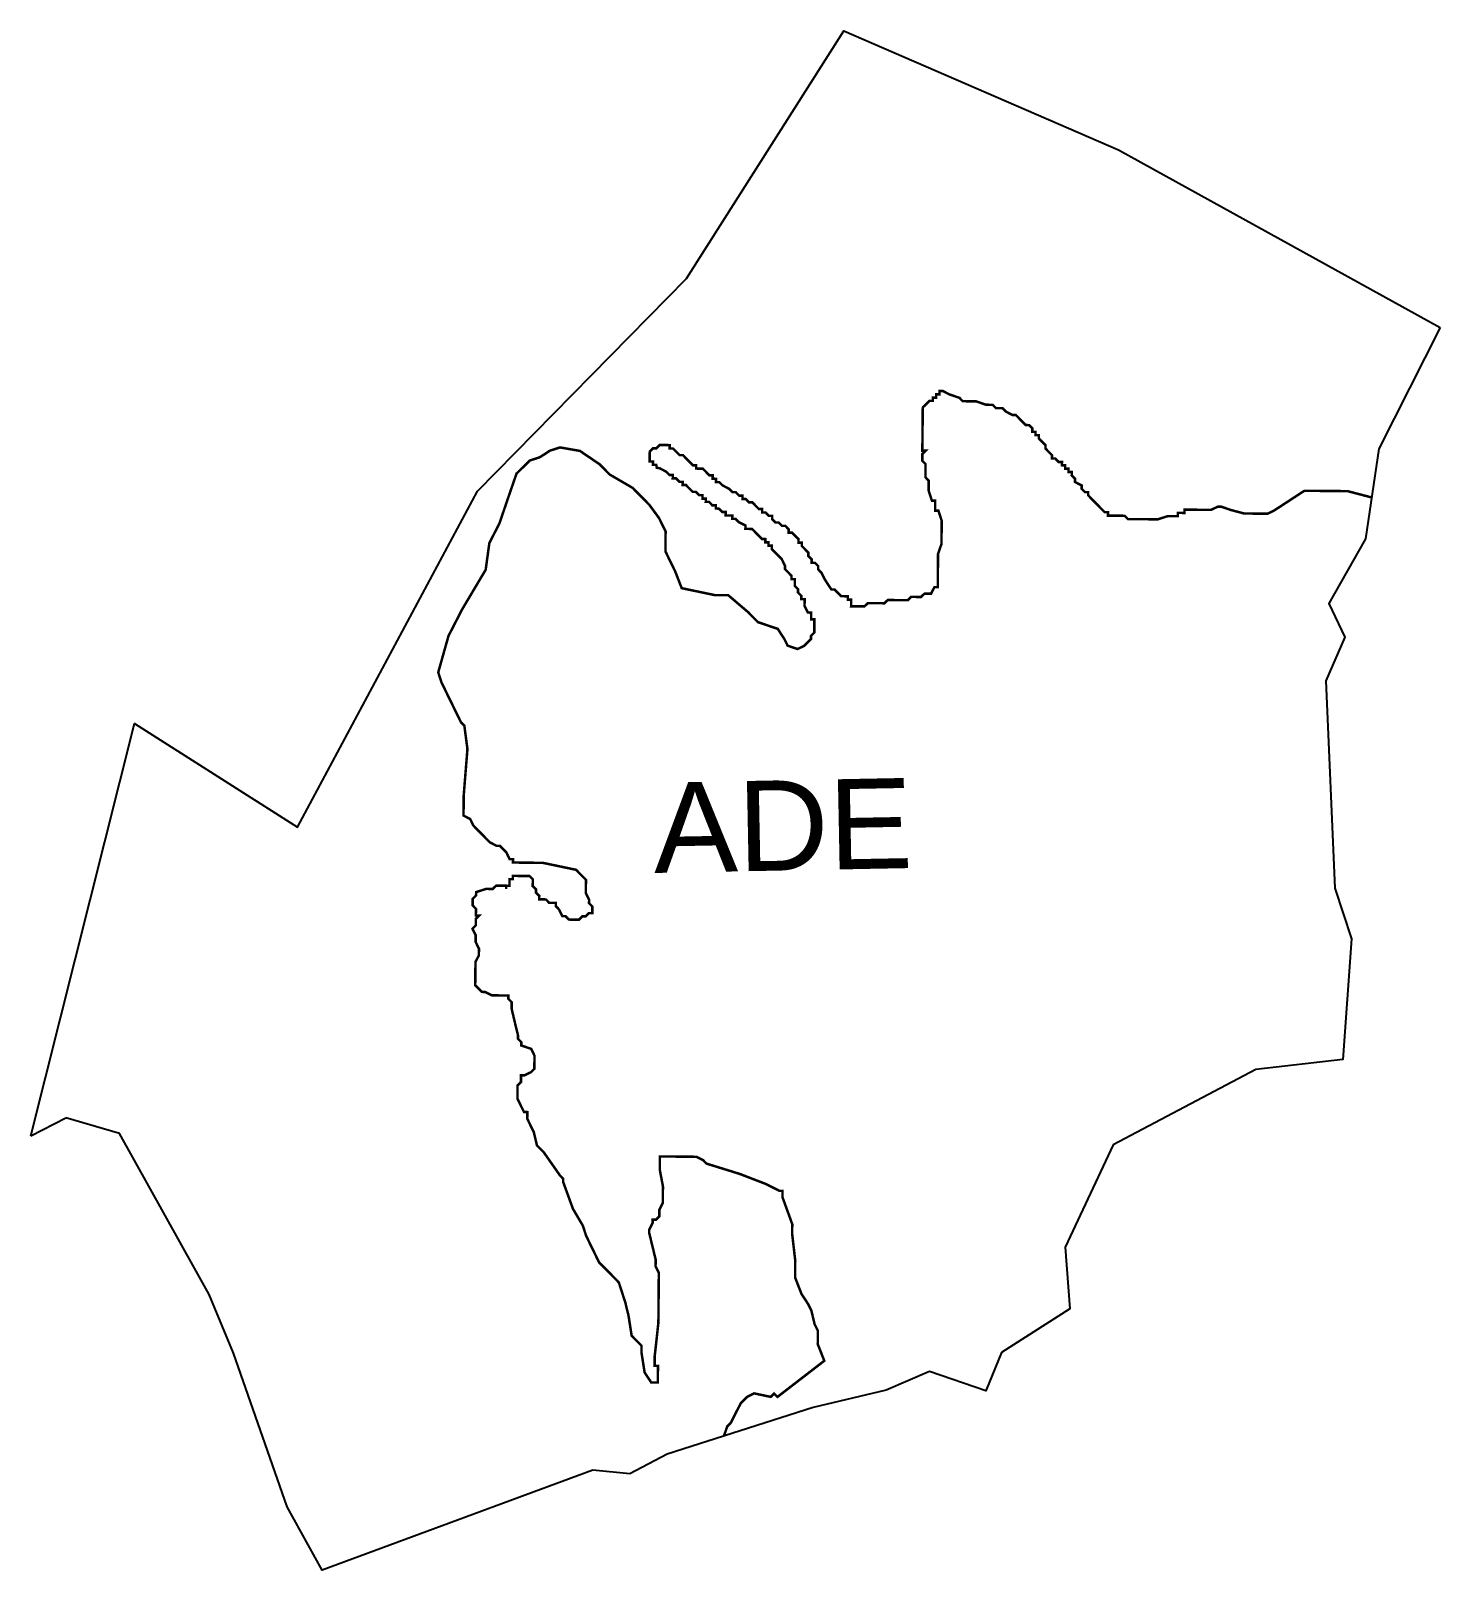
# Model space of a CAD drawing. Header units: metres. Extents: x 295202 to 296901, y 1978172 to 1980028.
import ezdxf

# ---------------------------------------------------------------- set-up
doc = ezdxf.new("R2010")
doc.units = ezdxf.units.M
for name, color, linetype in [('HAZARDS LINE', 1, 'Continuous'), ('village', 3, 'Continuous'), ('VILLAGE NAME', 250, 'Continuous')]:
    doc.layers.add(name, color=color, linetype=linetype)
doc.styles.get("Standard").update_dxf_attribs({"font": 'simplex.shx'})

msp = doc.modelspace()

# ---------------------------------------------------------------- linework, layer by layer
at = {"layer": 'HAZARDS LINE', "lineweight": 18}
msp.add_lwpolyline([(296037.6, 1978333.8, 3.01, 3.01, 0), (296041.5, 1978345.2, 3.01, 3.01, 0), (296045.6, 1978349.2, 3.01, 3.01, 0), (296057.8, 1978373.1, 3.01, 3.01, 0), (296065.9, 1978381.1, 3.01, 3.01, 0), (296073.9, 1978385, 3.01, 3.01, 0), (296093.9, 1978380.8, 3.01, 3.01, 0), (296098, 1978384.8, 3.01, 3.01, 0), (296102, 1978380.7, 3.01, 3.01, 0), (296158.5, 1978424.3, 3.01, 3.01, 0), (296150.6, 1978444.4, 3.01, 3.01, 0), (296150.8, 1978460.5, 3.01, 3.01, 0), (296146.8, 1978468.5, 3.01, 3.01, 0), (296143, 1978484.6, 3.01, 3.01, 0), (296139.1, 1978492.6, 3.01, 3.01, 0), (296131.1, 1978504.7, 3.01, 3.01, 0), (296123.3, 1978524.8, 3.01, 3.01, 0), (296123.5, 1978544.9, 3.01, 3.01, 0), (296119.8, 1978577, 3.01, 3.01, 0), (296119.9, 1978589, 3.01, 3.01, 0), (296108.2, 1978621.2, 3.01, 3.01, 0), (296108.2, 1978629.2, 3.01, 3.01, 0), (296104.2, 1978629.3, 3.01, 3.01, 0), (296088.3, 1978637.4, 3.01, 3.01, 0), (296056.3, 1978649.7, 3.01, 3.01, 0), (296016.4, 1978662.1, 3.01, 3.01, 0), (296012.4, 1978666.2, 3.01, 3.01, 0), (296004.4, 1978670.3, 3.01, 3.01, 0), (295960.3, 1978670.7, 3.01, 3.01, 0), (295960.2, 1978654.6, 3.01, 3.01, 0), (295964, 1978634.5, 3.01, 3.01, 0), (295963.8, 1978614.5, 3.01, 3.01, 0), (295959.7, 1978606.5, 3.01, 3.01, 0), (295959.7, 1978598.5, 3.01, 3.01, 0), (295955.6, 1978594.5, 3.01, 3.01, 0), (295951.6, 1978594.6, 3.01, 3.01, 0), (295951.6, 1978590.6, 3.01, 3.01, 0), (295947.5, 1978582.6, 3.01, 3.01, 0), (295947.4, 1978578.6, 3.01, 3.01, 0), (295955.2, 1978546.4, 3.01, 3.01, 0), (295955.1, 1978538.4, 3.01, 3.01, 0), (295959, 1978530.4, 3.01, 3.01, 0), (295958.5, 1978470.2, 3.01, 3.01, 0), (295954.1, 1978430.2, 3.01, 3.01, 0), (295954, 1978418.2, 3.01, 3.01, 0), (295958, 1978418.1, 3.01, 3.01, 0), (295957.8, 1978398.1, 3.01, 3.01, 0), (295949.8, 1978398.2, 3.01, 3.01, 0), (295941.9, 1978410.3, 3.01, 3.01, 0), (295938.1, 1978434.3, 3.01, 3.01, 0), (295938.2, 1978442.4, 3.01, 3.01, 0), (295926.3, 1978454.5, 3.01, 3.01, 0), (295922.5, 1978478.6, 3.01, 3.01, 0), (295918.6, 1978494.7, 3.01, 3.01, 0), (295910.8, 1978518.8, 3.01, 3.01, 0), (295902.9, 1978526.9, 3.01, 3.01, 0), (295887, 1978543, 3.01, 3.01, 0), (295879.1, 1978559.2, 3.01, 3.01, 0), (295875.2, 1978567.2, 3.01, 3.01, 0), (295871.3, 1978575.3, 3.01, 3.01, 0), (295867.4, 1978587.3, 3.01, 3.01, 0), (295855.5, 1978607.5, 3.01, 3.01, 0), (295843.8, 1978639.7, 3.01, 3.01, 0), (295843.8, 1978643.7, 3.01, 3.01, 0), (295839.9, 1978647.7, 3.01, 3.01, 0), (295820.1, 1978676, 3.01, 3.01, 0), (295812.1, 1978684, 3.01, 3.01, 0), (295808.3, 1978700.1, 3.01, 3.01, 0), (295804.3, 1978708.2, 3.01, 3.01, 0), (295800.4, 1978716.2, 3.01, 3.01, 0), (295800.5, 1978724.2, 3.01, 3.01, 0), (295796.5, 1978724.3, 3.01, 3.01, 0), (295792.5, 1978732.3, 3.01, 3.01, 0), (295788.6, 1978740.4, 3.01, 3.01, 0), (295788.7, 1978756.4, 3.01, 3.01, 0), (295792.8, 1978760.4, 3.01, 3.01, 0), (295792.9, 1978768.4, 3.01, 3.01, 0), (295796.9, 1978768.4, 3.01, 3.01, 0), (295804.9, 1978772.3, 3.01, 3.01, 0), (295809, 1978776.3, 3.01, 3.01, 0), (295809.1, 1978792.3, 3.01, 3.01, 0), (295805.2, 1978800.4, 3.01, 3.01, 0), (295793.2, 1978804.5, 3.01, 3.01, 0), (295793.2, 1978808.5, 3.01, 3.01, 0), (295789.3, 1978812.5, 3.01, 3.01, 0), (295789.3, 1978816.5, 3.01, 3.01, 0), (295785.4, 1978832.6, 3.01, 3.01, 0), (295781.6, 1978848.7, 3.01, 3.01, 0), (295781.6, 1978856.7, 3.01, 3.01, 0), (295777.7, 1978860.7, 3.01, 3.01, 0), (295777.7, 1978864.8, 3.01, 3.01, 0), (295757.7, 1978864.9, 3.01, 3.01, 0), (295749.7, 1978869, 3.01, 3.01, 0), (295745.7, 1978869.1, 3.01, 3.01, 0), (295741.7, 1978873.1, 3.01, 3.01, 0), (295737.7, 1978877.1, 3.01, 3.01, 0), (295738, 1978905.2, 3.01, 3.01, 0), (295742.1, 1978913.2, 3.01, 3.01, 0), (295742.2, 1978921.2, 3.01, 3.01, 0), (295738.2, 1978929.3, 3.01, 3.01, 0), (295738.3, 1978937.3, 3.01, 3.01, 0), (295734.4, 1978945.3, 3.01, 3.01, 0), (295738.4, 1978949.3, 3.01, 3.01, 0), (295738.5, 1978957.3, 3.01, 3.01, 0), (295742.5, 1978961.3, 3.01, 3.01, 0), (295738.5, 1978961.3, 3.01, 3.01, 0), (295738.6, 1978969.3, 3.01, 3.01, 0), (295734.6, 1978973.4, 3.01, 3.01, 0), (295734.7, 1978981.4, 3.01, 3.01, 0), (295738.7, 1978985.4, 3.01, 3.01, 0), (295738.8, 1978989.4, 3.01, 3.01, 0), (295750.8, 1978993.3, 3.01, 3.01, 0), (295758.8, 1978993.2, 3.01, 3.01, 0), (295762.9, 1978997.2, 3.01, 3.01, 0), (295774.9, 1978997.1, 3.01, 3.01, 0), (295774.9, 1978993.1, 3.01, 3.01, 0), (295774.9, 1978997.1, 3.01, 3.01, 0), (295778.9, 1978997, 3.01, 3.01, 0), (295779, 1979005.1, 3.01, 3.01, 0), (295783, 1979005, 3.01, 3.01, 0), (295783, 1979009, 3.01, 3.01, 0), (295803.1, 1979008.8, 3.01, 3.01, 0), (295807.1, 1979004.8, 3.01, 3.01, 0), (295807, 1978996.8, 3.01, 3.01, 0), (295811, 1978992.7, 3.01, 3.01, 0), (295810.9, 1978988.7, 3.01, 3.01, 0), (295814.9, 1978984.7, 3.01, 3.01, 0), (295814.8, 1978980.7, 3.01, 3.01, 0), (295822.9, 1978980.6, 3.01, 3.01, 0), (295826.8, 1978976.6, 3.01, 3.01, 0), (295834.9, 1978976.5, 3.01, 3.01, 0), (295834.8, 1978972.5, 3.01, 3.01, 0), (295838.8, 1978968.4, 3.01, 3.01, 0), (295842.7, 1978960.4, 3.01, 3.01, 0), (295846.7, 1978960.3, 3.01, 3.01, 0), (295850.7, 1978956.3, 3.01, 3.01, 0), (295862.7, 1978956.2, 3.01, 3.01, 0), (295866.8, 1978960.2, 3.01, 3.01, 0), (295870.8, 1978960.1, 3.01, 3.01, 0), (295874.8, 1978964.1, 3.01, 3.01, 0), (295878.8, 1978964.1, 3.01, 3.01, 0), (295878.9, 1978972.1, 3.01, 3.01, 0), (295874.9, 1978976.1, 3.01, 3.01, 0), (295875, 1978980.1, 3.01, 3.01, 0), (295871, 1978988.2, 3.01, 3.01, 0), (295871.2, 1979004.2, 3.01, 3.01, 0), (295867.2, 1979008.3, 3.01, 3.01, 0), (295863.2, 1979012.3, 3.01, 3.01, 0), (295859.3, 1979016.3, 3.01, 3.01, 0), (295819.3, 1979024.7, 3.01, 3.01, 0), (295783.2, 1979025.1, 3.01, 3.01, 0), (295783.2, 1979029.1, 3.01, 3.01, 0), (295779.2, 1979029.1, 3.01, 3.01, 0), (295775.3, 1979037.2, 3.01, 3.01, 0), (295771.3, 1979041.2, 3.01, 3.01, 0), (295767.3, 1979045.3, 3.01, 3.01, 0), (295763.3, 1979045.3, 3.01, 3.01, 0), (295755.4, 1979049.4, 3.01, 3.01, 0), (295751.4, 1979053.4, 3.01, 3.01, 0), (295743.4, 1979061.5, 3.01, 3.01, 0), (295739.5, 1979065.5, 3.01, 3.01, 0), (295735.5, 1979069.6, 3.01, 3.01, 0), (295731.6, 1979077.6, 3.01, 3.01, 0), (295723.6, 1979081.7, 3.01, 3.01, 0), (295723.8, 1979105.8, 3.01, 3.01, 0), (295728.3, 1979161.9, 3.01, 3.01, 0), (295724.6, 1979190, 3.01, 3.01, 0), (295720.6, 1979194, 3.01, 3.01, 0), (295697, 1979242.3, 3.01, 3.01, 0), (295693.1, 1979254.4, 3.01, 3.01, 0), (295705.5, 1979298.4, 3.01, 3.01, 0), (295721.9, 1979330.3, 3.01, 3.01, 0), (295750.3, 1979378.1, 3.01, 3.01, 0), (295754.7, 1979410.2, 3.01, 3.01, 0), (295766.9, 1979434.1, 3.01, 3.01, 0), (295779.2, 1979470.1, 3.01, 3.01, 0), (295787.5, 1979494.1, 3.01, 3.01, 0), (295803.7, 1979509.9, 3.01, 3.01, 0), (295815.7, 1979513.8, 3.01, 3.01, 0), (295827.8, 1979521.7, 3.01, 3.01, 0), (295839.9, 1979525.6, 3.01, 3.01, 0), (295863.9, 1979521.4, 3.01, 3.01, 0), (295887.8, 1979505.2, 3.01, 3.01, 0), (295899.7, 1979493, 3.01, 3.01, 0), (295927.6, 1979476.7, 3.01, 3.01, 0), (295935.6, 1979468.6, 3.01, 3.01, 0), (295947.5, 1979456.5, 3.01, 3.01, 0), (295959.3, 1979440.4, 3.01, 3.01, 0), (295967.2, 1979424.3, 3.01, 3.01, 0), (295967, 1979400.2, 3.01, 3.01, 0), (295978.8, 1979376, 3.01, 3.01, 0), (295986.6, 1979355.9, 3.01, 3.01, 0), (296026.6, 1979347.5, 3.01, 3.01, 0), (296042.7, 1979347.4, 3.01, 3.01, 0), (296066.5, 1979327.1, 3.01, 3.01, 0), (296078.4, 1979315, 3.01, 3.01, 0), (296102.4, 1979306.8, 3.01, 3.01, 0), (296110.3, 1979294.7, 3.01, 3.01, 0), (296114.3, 1979286.6, 3.01, 3.01, 0), (296126.2, 1979282.5, 3.01, 3.01, 0), (296134.3, 1979286.4, 3.01, 3.01, 0), (296138.3, 1979290.4, 3.01, 3.01, 0), (296142.4, 1979294.4, 3.01, 3.01, 0), (296142.4, 1979298.4, 3.01, 3.01, 0), (296146.5, 1979302.4, 3.01, 3.01, 0), (296146.6, 1979318.4, 3.01, 3.01, 0), (296142.6, 1979318.4, 3.01, 3.01, 0), (296142.7, 1979326.4, 3.01, 3.01, 0), (296138.7, 1979326.5, 3.01, 3.01, 0), (296134.7, 1979334.5, 3.01, 3.01, 0), (296134.8, 1979342.5, 3.01, 3.01, 0), (296130.8, 1979342.6, 3.01, 3.01, 0), (296130.8, 1979346.6, 3.01, 3.01, 0), (296126.9, 1979350.6, 3.01, 3.01, 0), (296126.9, 1979354.6, 3.01, 3.01, 0), (296122.9, 1979358.7, 3.01, 3.01, 0), (296123, 1979366.7, 3.01, 3.01, 0), (296119, 1979366.7, 3.01, 3.01, 0), (296119, 1979370.8, 3.01, 3.01, 0), (296115.1, 1979374.8, 3.01, 3.01, 0), (296111.1, 1979378.8, 3.01, 3.01, 0), (296111.1, 1979382.9, 3.01, 3.01, 0), (296107.2, 1979390.9, 3.01, 3.01, 0), (296103.2, 1979395, 3.01, 3.01, 0), (296099.3, 1979399, 3.01, 3.01, 0), (296095.3, 1979403, 3.01, 3.01, 0), (296095.3, 1979407.1, 3.01, 3.01, 0), (296091.3, 1979407.1, 3.01, 3.01, 0), (296091.3, 1979411.1, 3.01, 3.01, 0), (296087.3, 1979411.1, 3.01, 3.01, 0), (296087.4, 1979415.1, 3.01, 3.01, 0), (296083.4, 1979415.2, 3.01, 3.01, 0), (296079.4, 1979419.2, 3.01, 3.01, 0), (296075.4, 1979423.3, 3.01, 3.01, 0), (296071.5, 1979427.3, 3.01, 3.01, 0), (296063.4, 1979427.4, 3.01, 3.01, 0), (296063.5, 1979431.4, 3.01, 3.01, 0), (296055.5, 1979435.5, 3.01, 3.01, 0), (296051.5, 1979439.5, 3.01, 3.01, 0), (296047.5, 1979439.6, 3.01, 3.01, 0), (296047.6, 1979443.6, 3.01, 3.01, 0), (296039.5, 1979443.6, 3.01, 3.01, 0), (296039.6, 1979447.7, 3.01, 3.01, 0), (296035.6, 1979447.7, 3.01, 3.01, 0), (296031.6, 1979451.7, 3.01, 3.01, 0), (296027.9, 1979452, 3.01, 3.01, 0), (296027.6, 1979455.8, 3.01, 3.01, 0), (296023.6, 1979455.8, 3.01, 3.01, 0), (296019.6, 1979459.9, 3.01, 3.01, 0), (296015.6, 1979459.9, 3.01, 3.01, 0), (296015.7, 1979463.9, 3.01, 3.01, 0), (296011.7, 1979463.9, 3.01, 3.01, 0), (296011.7, 1979468, 3.01, 3.01, 0), (296007.7, 1979468, 3.01, 3.01, 0), (296003.7, 1979472, 3.01, 3.01, 0), (295999.7, 1979472.1, 3.01, 3.01, 0), (295995.7, 1979476.1, 3.01, 3.01, 0), (295991.8, 1979480.2, 3.01, 3.01, 0), (295987.8, 1979480.2, 3.01, 3.01, 0), (295987.8, 1979484.2, 3.01, 3.01, 0), (295983.8, 1979484.2, 3.01, 3.01, 0), (295979.8, 1979488.3, 3.01, 3.01, 0), (295975.8, 1979488.3, 3.01, 3.01, 0), (295975.9, 1979492.3, 3.01, 3.01, 0), (295971.8, 1979492.4, 3.01, 3.01, 0), (295967.9, 1979496.4, 3.01, 3.01, 0), (295959.9, 1979500.5, 3.01, 3.01, 0), (295956.6, 1979501.1, 3.01, 3.01, 0), (295955.9, 1979504.5, 3.01, 3.01, 0), (295951.9, 1979504.6, 3.01, 3.01, 0), (295952, 1979508.6, 3.01, 3.01, 0), (295947.9, 1979508.6, 3.01, 3.01, 0), (295948.1, 1979520.6, 3.01, 3.01, 0), (295952.1, 1979524.6, 3.01, 3.01, 0), (295956.1, 1979524.6, 3.01, 3.01, 0), (295960.2, 1979528.6, 3.01, 3.01, 0), (295972.2, 1979528.4, 3.01, 3.01, 0), (295972.1, 1979524.4, 3.01, 3.01, 0), (295976.1, 1979524.4, 3.01, 3.01, 0), (295980.1, 1979520.4, 3.01, 3.01, 0), (295984.1, 1979516.3, 3.01, 3.01, 0), (295988.1, 1979516.3, 3.01, 3.01, 0), (295992.1, 1979512.2, 3.01, 3.01, 0), (295996, 1979508.2, 3.01, 3.01, 0), (296000, 1979504.1, 3.01, 3.01, 0), (296004, 1979504.1, 3.01, 3.01, 0), (296004, 1979500.1, 3.01, 3.01, 0), (296012, 1979500, 3.01, 3.01, 0), (296016, 1979496, 3.01, 3.01, 0), (296019.9, 1979491.9, 3.01, 3.01, 0), (296023.9, 1979491.9, 3.01, 3.01, 0), (296023.9, 1979487.9, 3.01, 3.01, 0), (296027.9, 1979487.8, 3.01, 3.01, 0), (296027.9, 1979483.8, 3.01, 3.01, 0), (296031.9, 1979483.8, 3.01, 3.01, 0), (296035.9, 1979479.8, 3.01, 3.01, 0), (296043.8, 1979475.7, 3.01, 3.01, 0), (296047.8, 1979471.6, 3.01, 3.01, 0), (296051.8, 1979471.6, 3.01, 3.01, 0), (296055.8, 1979467.5, 3.01, 3.01, 0), (296059.8, 1979467.5, 3.01, 3.01, 0), (296059.8, 1979463.5, 3.01, 3.01, 0), (296063.8, 1979463.5, 3.01, 3.01, 0), (296067.7, 1979459.4, 3.01, 3.01, 0), (296071.7, 1979459.4, 3.01, 3.01, 0), (296075.7, 1979455.3, 3.01, 3.01, 0), (296079.7, 1979451.3, 3.01, 3.01, 0), (296083.7, 1979451.3, 3.01, 3.01, 0), (296083.7, 1979447.2, 3.01, 3.01, 0), (296087.7, 1979447.2, 3.01, 3.01, 0), (296091.6, 1979443.2, 3.01, 3.01, 0), (296095.6, 1979443.1, 3.01, 3.01, 0), (296095.6, 1979439.1, 3.01, 3.01, 0), (296099.6, 1979435.1, 3.01, 3.01, 0), (296103.6, 1979435, 3.01, 3.01, 0), (296107.6, 1979431, 3.01, 3.01, 0), (296111.6, 1979431, 3.01, 3.01, 0), (296115.5, 1979426.9, 3.01, 3.01, 0), (296115.5, 1979422.9, 3.01, 3.01, 0), (296119.5, 1979422.9, 3.01, 3.01, 0), (296123.5, 1979418.8, 3.01, 3.01, 0), (296127.5, 1979414.8, 3.01, 3.01, 0), (296127.4, 1979410.8, 3.01, 3.01, 0), (296131.4, 1979410.7, 3.01, 3.01, 0), (296131.4, 1979406.7, 3.01, 3.01, 0), (296135.4, 1979402.7, 3.01, 3.01, 0), (296139.3, 1979398.6, 3.01, 3.01, 0), (296139.3, 1979394.6, 3.01, 3.01, 0), (296143.3, 1979390.6, 3.01, 3.01, 0), (296143.2, 1979386.6, 3.01, 3.01, 0), (296147.2, 1979386.5, 3.01, 3.01, 0), (296151.2, 1979382.5, 3.01, 3.01, 0), (296151.2, 1979378.5, 3.01, 3.01, 0), (296155.1, 1979374.4, 3.01, 3.01, 0), (296159.1, 1979366.4, 3.01, 3.01, 0), (296167, 1979354.3, 3.01, 3.01, 0), (296171, 1979354.2, 3.01, 3.01, 0), (296175, 1979350.2, 3.01, 3.01, 0), (296178.9, 1979346.2, 3.01, 3.01, 0), (296186.9, 1979346.1, 3.01, 3.01, 0), (296186.9, 1979342.1, 3.01, 3.01, 0), (296190.9, 1979342, 3.01, 3.01, 0), (296190.8, 1979334, 3.01, 3.01, 0), (296206.9, 1979333.9, 3.01, 3.01, 0), (296210.9, 1979337.8, 3.01, 3.01, 0), (296231, 1979337.7, 3.01, 3.01, 0), (296235, 1979341.6, 3.01, 3.01, 0), (296259.1, 1979341.4, 3.01, 3.01, 0), (296263.1, 1979345.4, 3.01, 3.01, 0), (296275.1, 1979345.3, 3.01, 3.01, 0), (296279.2, 1979349.2, 3.01, 3.01, 0), (296287.2, 1979349.2, 3.01, 3.01, 0), (296291.3, 1979357.2, 3.01, 3.01, 0), (296295.3, 1979357.1, 3.01, 3.01, 0), (296295.6, 1979397.2, 3.01, 3.01, 0), (296299.8, 1979409.2, 3.01, 3.01, 0), (296300, 1979437.2, 3.01, 3.01, 0), (296296.1, 1979449.3, 3.01, 3.01, 0), (296292.1, 1979449.3, 3.01, 3.01, 0), (296292.2, 1979461.4, 3.01, 3.01, 0), (296288.2, 1979461.4, 3.01, 3.01, 0), (296284.3, 1979473.5, 3.01, 3.01, 0), (296284.4, 1979485.5, 3.01, 3.01, 0), (296280.5, 1979489.5, 3.01, 3.01, 0), (296280.6, 1979505.6, 3.01, 3.01, 0), (296276.6, 1979509.6, 3.01, 3.01, 0), (296276.7, 1979517.6, 3.01, 3.01, 0), (296280.7, 1979521.6, 3.01, 3.01, 0), (296276.7, 1979521.6, 3.01, 3.01, 0), (296277.2, 1979573.8, 3.01, 3.01, 0), (296285.3, 1979581.7, 3.01, 3.01, 0), (296289.3, 1979581.7, 3.01, 3.01, 0), (296289.3, 1979585.7, 3.01, 3.01, 0), (296293.4, 1979585.6, 3.01, 3.01, 0), (296293.4, 1979589.6, 3.01, 3.01, 0), (296297.4, 1979589.6, 3.01, 3.01, 0), (296297.4, 1979593.6, 3.01, 3.01, 0), (296301.4, 1979593.6, 3.01, 3.01, 0), (296309.4, 1979589.5, 3.01, 3.01, 0), (296321.4, 1979585.4, 3.01, 3.01, 0), (296325.4, 1979581.3, 3.01, 3.01, 0), (296341.4, 1979581.2, 3.01, 3.01, 0), (296353.4, 1979577.1, 3.01, 3.01, 0), (296361.4, 1979577, 3.01, 3.01, 0), (296365.4, 1979573, 3.01, 3.01, 0), (296373.4, 1979572.9, 3.01, 3.01, 0), (296377.4, 1979568.8, 3.01, 3.01, 0), (296385.4, 1979564.7, 3.01, 3.01, 0), (296389.4, 1979564.7, 3.01, 3.01, 0), (296393.3, 1979560.7, 3.01, 3.01, 0), (296397.3, 1979556.6, 3.01, 3.01, 0), (296401.3, 1979552.6, 3.01, 3.01, 0), (296405.3, 1979552.5, 3.01, 3.01, 0), (296409.3, 1979548.5, 3.01, 3.01, 0), (296409.2, 1979544.5, 3.01, 3.01, 0), (296413.2, 1979544.5, 3.01, 3.01, 0), (296413.2, 1979540.4, 3.01, 3.01, 0), (296417.2, 1979540.4, 3.01, 3.01, 0), (296417.2, 1979536.4, 3.01, 3.01, 0), (296425.1, 1979528.3, 3.01, 3.01, 0), (296425.1, 1979524.3, 3.01, 3.01, 0), (296429, 1979520.3, 3.01, 3.01, 0), (296433, 1979516.2, 3.01, 3.01, 0), (296433, 1979512.2, 3.01, 3.01, 0), (296437, 1979512.2, 3.01, 3.01, 0), (296441, 1979508.1, 3.01, 3.01, 0), (296445, 1979508.1, 3.01, 3.01, 0), (296444.9, 1979504.1, 3.01, 3.01, 0), (296448.9, 1979504, 3.01, 3.01, 0), (296448.9, 1979500, 3.01, 3.01, 0), (296452.9, 1979500, 3.01, 3.01, 0), (296452.9, 1979496, 3.01, 3.01, 0), (296456.9, 1979495.9, 3.01, 3.01, 0), (296456.8, 1979491.9, 3.01, 3.01, 0), (296460.8, 1979487.9, 3.01, 3.01, 0), (296460.8, 1979483.9, 3.01, 3.01, 0), (296468.7, 1979479.8, 3.01, 3.01, 0), (296468.7, 1979475.8, 3.01, 3.01, 0), (296472.7, 1979471.7, 3.01, 3.01, 0), (296476.7, 1979471.7, 3.01, 3.01, 0), (296476.7, 1979467.7, 3.01, 3.01, 0), (296484.6, 1979459.6, 3.01, 3.01, 0), (296488.6, 1979455.6, 3.01, 3.01, 0), (296492.5, 1979451.5, 3.01, 3.01, 0), (296496.5, 1979447.5, 3.01, 3.01, 0), (296500.5, 1979447.4, 3.01, 3.01, 0), (296500.5, 1979443.4, 3.01, 3.01, 0), (296520.5, 1979443.2, 3.01, 3.01, 0), (296524.5, 1979439.2, 3.01, 3.01, 0), (296560.6, 1979438.9, 3.01, 3.01, 0), (296572.6, 1979442.8, 3.01, 3.01, 0), (296584.6, 1979442.7, 3.01, 3.01, 0), (296584.7, 1979446.7, 3.01, 3.01, 0), (296592.7, 1979446.6, 3.01, 3.01, 0), (296592.7, 1979450.6, 3.01, 3.01, 0), (296624.8, 1979450.3, 3.01, 3.01, 0), (296632.9, 1979454.2, 3.01, 3.01, 0), (296636.9, 1979454.2, 3.01, 3.01, 0), (296648.8, 1979450.1, 3.01, 3.01, 0), (296664.8, 1979445.9, 3.01, 3.01, 0), (296692.9, 1979445.7, 3.01, 3.01, 0), (296700.9, 1979449.6, 3.01, 3.01, 0), (296737.2, 1979473.3, 3.01, 3.01, 0), (296789.3, 1979472.9, 3.01, 3.01, 0), (296818.3, 1979465.3, 3.01, 3.01, 0)], format="xyseb", dxfattribs=at)
at = {"layer": 'village', "flags": 128}
msp.add_lwpolyline([(295201.9, 1978695.4), (295244.1, 1978717.1)], dxfattribs=at)
at = {"layer": 'village', "color": 3, "true_color": 0x00ff00}
for points in [[(295201.9, 1978695.4, 0), (295327, 1979192.8, 0), (295523.3, 1979067.9, 0), (295740.5, 1979472.9, 0), (295992.4, 1979729.2, 0), (296182.2, 1980028, 0), (296513, 1979884.3, 0), (296901, 1979670.2, 0)], [(296901, 1979670.2, 0), (296827.2, 1979524.1, 0), (296810.8, 1979415.2, 0), (296766.8, 1979337.3, 0), (296786, 1979296.8, 0), (296763, 1979244, 0), (296773.8, 1978994.2, 0), (296793.9, 1978933, 0), (296783.6, 1978787.6, 0), (296678.8, 1978775.7, 0), (296506.6, 1978684.8, 0), (296448.9, 1978561.4, 0), (296454.6, 1978486.8, 0), (296372.2, 1978434.2, 0), (296353.1, 1978388, 0), (296285.3, 1978411.2, 0), (296233.2, 1978388.8, 0), (296144.9, 1978368.1, 0), (295969, 1978311.9, 0), (295924, 1978288.2, 0), (295879.6, 1978292.6, 0), (295553.2, 1978171.8, 0), (295510.9, 1978248.2, 0), (295446.4, 1978433.6, 0), (295416.8, 1978504.3, 0), (295309, 1978698.3, 0), (295244.1, 1978717.1, 0)]]:
    msp.add_polyline3d(points, dxfattribs=at)

# ---------------------------------------------------------------- texts
at = {"layer": 'VILLAGE NAME', "insert": (295951.5, 1979121.2), "char_height": 108.748, "attachment_point": 1, "rotation": 1.1028}
msp.add_mtext_dynamic_manual_height_columns('{\\fArial|b0|i0|c0|p34;ADE}', width=1571.314, gutter_width=543.7, heights=[0], dxfattribs=at)

doc.saveas('drawing.dxf')
